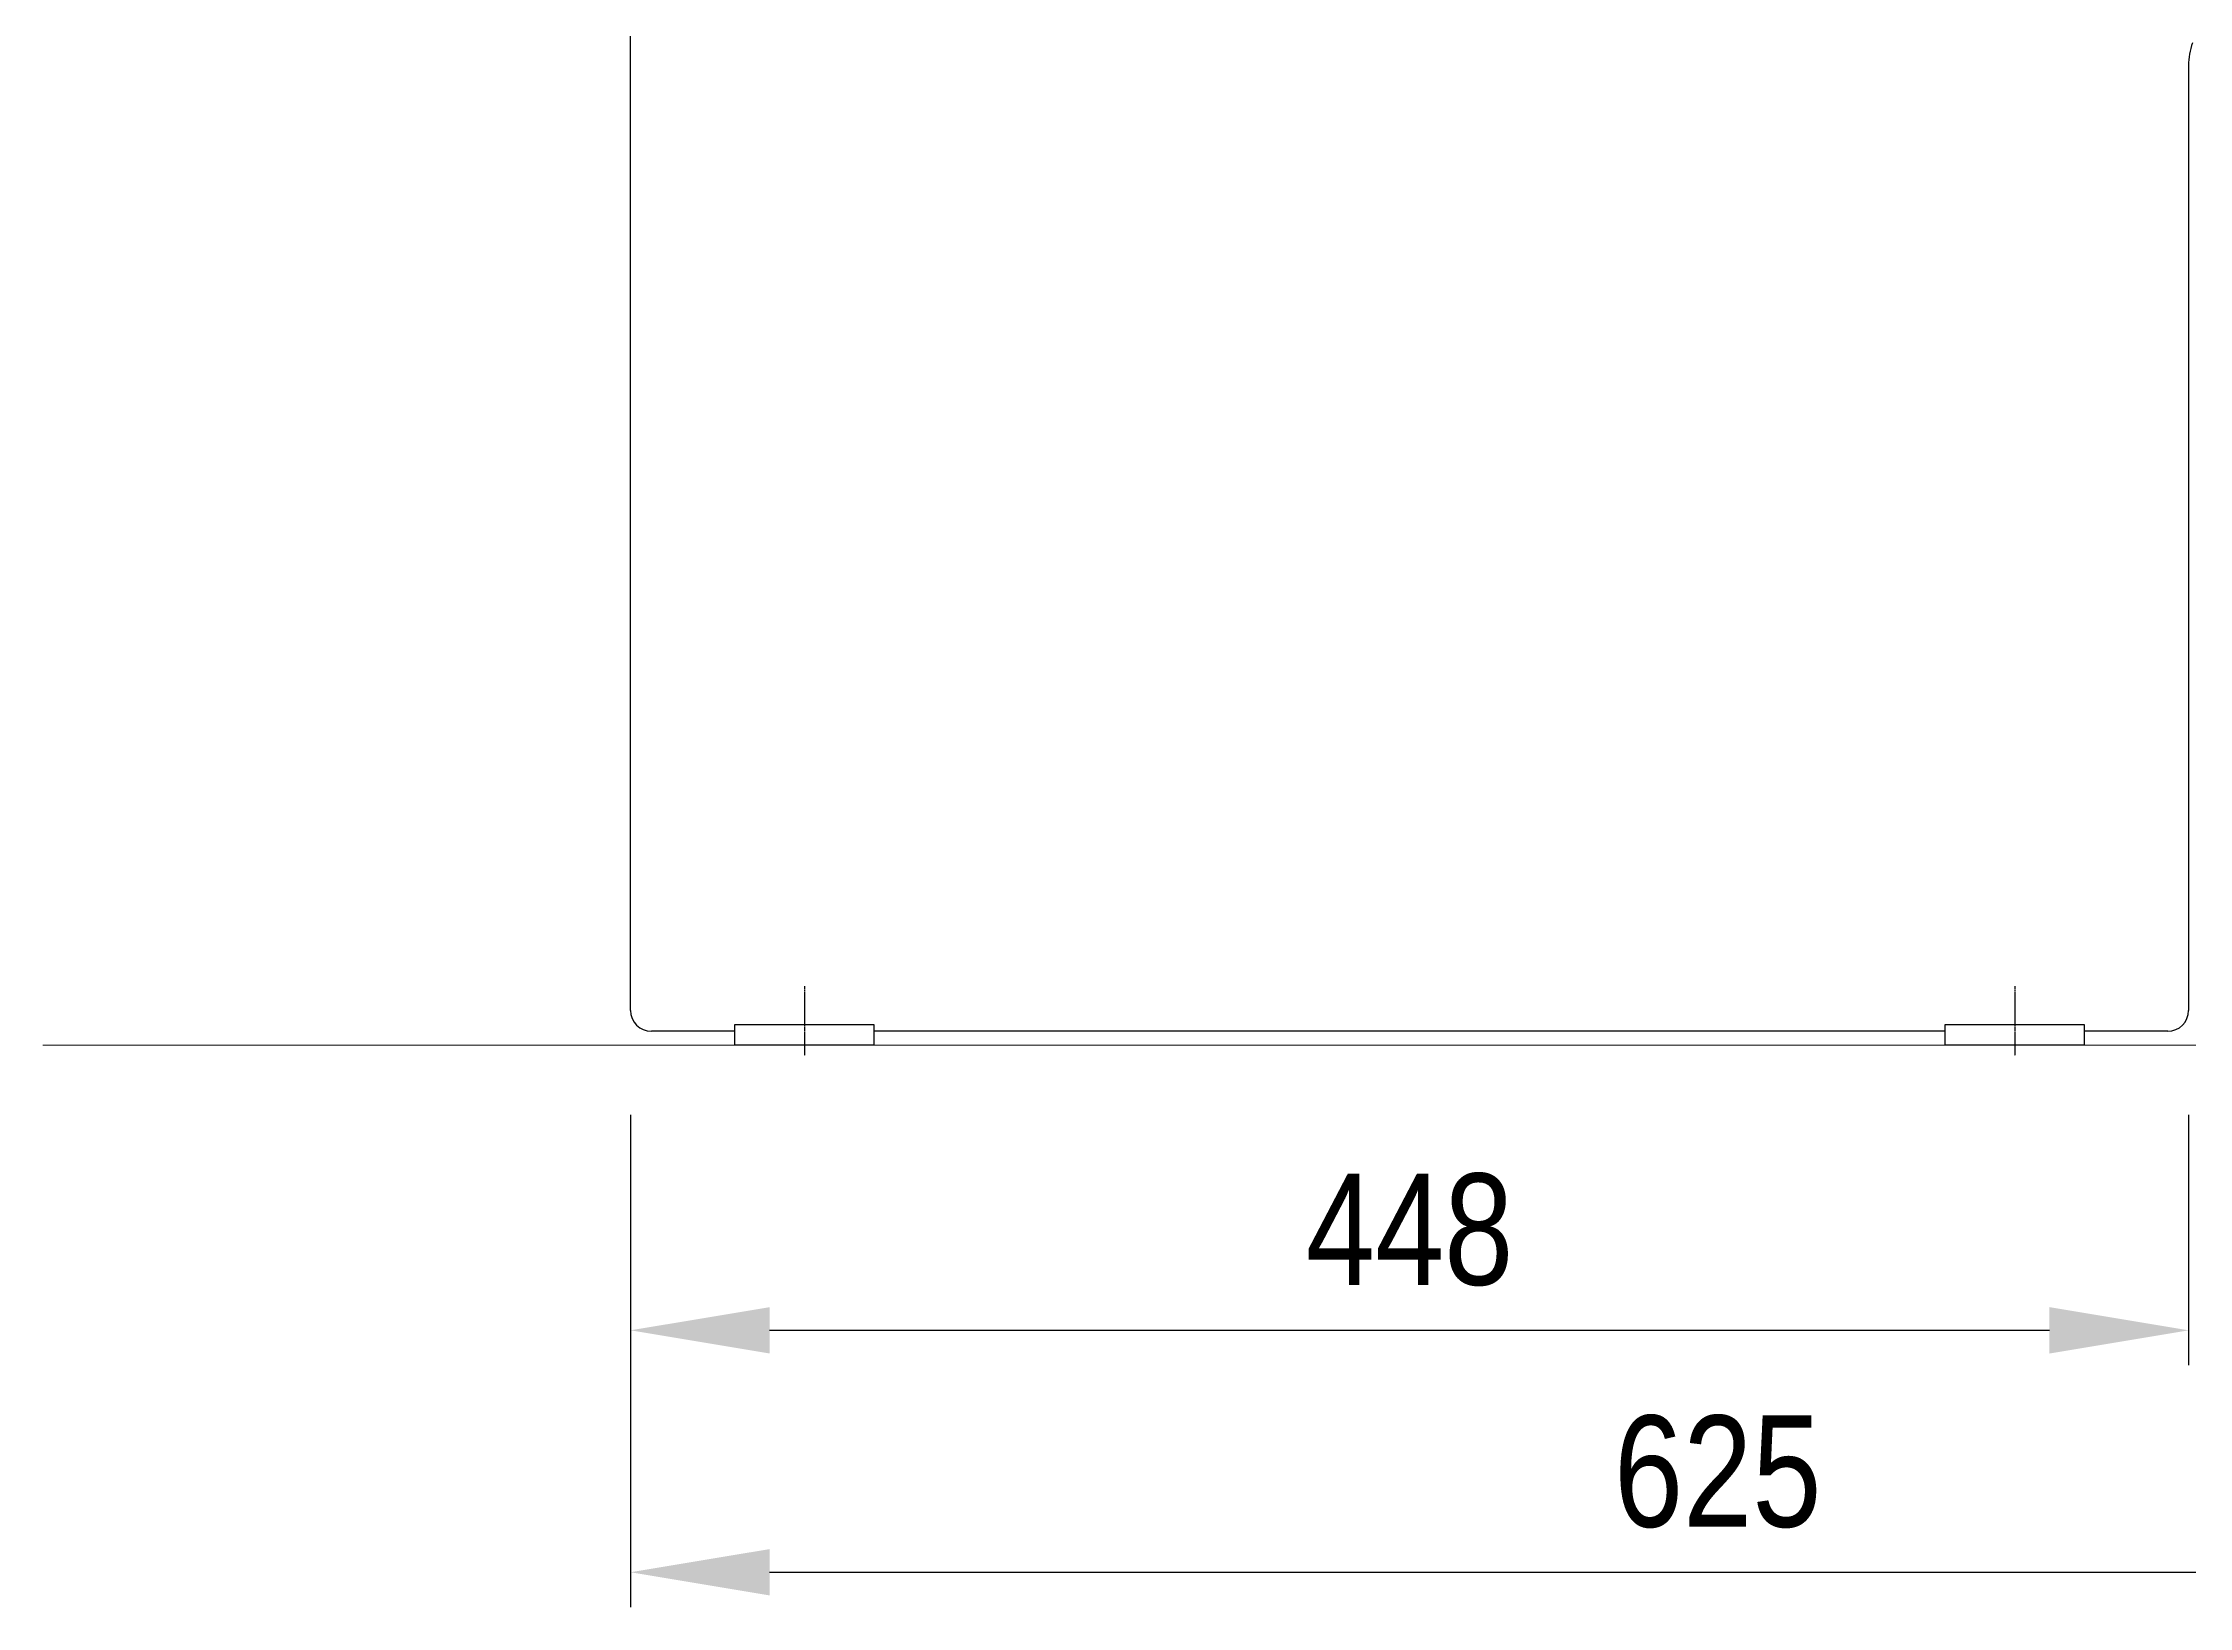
# Model space of a CAD drawing. Header units: millimetres. Extents: x 5064 to 11004, y 3085 to 7285.
# Drawn here: x 5626 to 6244, y 5849 to 6299 of the extents above; entities that cross this region are included whole.
import ezdxf

# ---------------------------------------------------------------- set-up
doc = ezdxf.new("R2010")
doc.units = ezdxf.units.MM
doc.header["$LTSCALE"] = 0.3
doc.linetypes.add('DashDot', pattern=[15, 9, -3, 0, -3])
doc.layers.add('POSTAVY ATD', color=8, linetype='Continuous')
doc.styles.add('SEACAD_Arial', font='arial.ttf', dxfattribs={"width": 0.8})
doc.dimstyles.new('ISO-25', dxfattribs={"dimtxt": 1.6, "dimasz": 2, "dimexe": 0.5, "dimexo": 1.5, "dimtad": 1, "dimdec": 0, "dimtxsty": 'SEACAD_Arial', "dimcen": 2, "dimadec": 0, "dimazin": 0, "dimtfac": 1, "dimtdec": 0, "dimtmove": 0, "dimatfit": 3, "dimfxl": 1, "dimarcsym": 0})

# ---------------------------------------------------------------- blocks, each defined once
blk = doc.blocks.new('*D135')
at = {"color": 0, "lineweight": -2, "transparency": 16777216}
for p, q in [((5795.4, 5990.45), (5795.4, 5918.5)), ((6243.4, 5990.45), (6243.4, 5918.5)), ((5835.4, 5928.5), (6203.4, 5928.5))]:
    blk.add_line(p, q, dxfattribs=at)
at = {"color": 0, "transparency": 16777216}
for points in [[(5835.4, 5935.16), (5835.4, 5921.83), (5795.4, 5928.5)], [(6203.4, 5935.16), (6203.4, 5921.83), (6243.4, 5928.5)]]:
    blk.add_solid(points, dxfattribs=at)
at = {"layer": 'Defpoints', "color": 0, "transparency": 16777216}
for p in [(5795.4, 6020.45), (6243.4, 6020.45), (6243.4, 5928.5)]:
    blk.add_point(p, dxfattribs=at)
at = {"color": 0, "transparency": 16777216, "insert": (6019.4, 5957.34), "char_height": 32, "attachment_point": 5, "style": 'SEACAD_Arial'}
blk.add_mtext('448', dxfattribs=at)
blk = doc.blocks.new('*D136')
at = {"color": 0, "lineweight": -2, "transparency": 16777216}
for p, q in [((6420.63, 6752.32), (6420.63, 5848.96)), ((5795.4, 5990.45), (5795.4, 5848.96)), ((5835.4, 5858.96), (6380.63, 5858.96))]:
    blk.add_line(p, q, dxfattribs=at)
at = {"color": 0, "transparency": 16777216}
for points in [[(5835.4, 5865.62), (5835.4, 5852.29), (5795.4, 5858.96)], [(6380.63, 5865.62), (6380.63, 5852.29), (6420.63, 5858.96)]]:
    blk.add_solid(points, dxfattribs=at)
at = {"layer": 'Defpoints', "color": 0, "transparency": 16777216}
for p in [(6420.63, 6782.32), (5795.4, 6020.45), (6420.63, 5858.96)]:
    blk.add_point(p, dxfattribs=at)
at = {"color": 0, "transparency": 16777216, "insert": (6108.01, 5887.79), "char_height": 32, "attachment_point": 5, "style": 'SEACAD_Arial'}
blk.add_mtext('625', dxfattribs=at)

msp = doc.modelspace()

# ---------------------------------------------------------------- linework, layer by layer
for p, q in [((5795.4, 6020.45), (5795.4, 6448.45)), ((6243.4, 6292.04), (6243.4, 6020.45)), ((5825.4, 6014.45), (5801.4, 6014.45)), ((6173.4, 6014.45), (5865.4, 6014.45)), ((6237.4, 6014.45), (6213.4, 6014.45))]:
    msp.add_line(p, q)
at = {"color": 0, "linetype": 'DashDot', "ltscale": 0.1}
for p, q in [((5845.4, 6027.45), (5845.4, 6007.45)), ((6193.4, 6027.45), (6193.4, 6007.45))]:
    msp.add_line(p, q, dxfattribs=at)
for points in [[(5865.4, 6010.45), (5825.4, 6010.45), (5825.4, 6016.45), (5865.4, 6016.45)], [(6213.4, 6010.45), (6173.4, 6010.45), (6173.4, 6016.45), (6213.4, 6016.45)]]:
    msp.add_lwpolyline(points, close=True)
for centre, radius, start, end in [((6262.4, 6292.04), 19, 160, 180), ((5801.4, 6020.45), 6, 180, 270), ((6237.4, 6020.45), 6, 270, 0)]:
    msp.add_arc(centre, radius, start, end)
at = {"layer": 'POSTAVY ATD', "lineweight": 9}
msp.add_line((5626.43, 6010.45), (6383.53, 6010.45), dxfattribs=at)

# ---------------------------------------------------------------- dimensions: what is measured, and where the dimension line sits
for base, p2, picture, middle in [((6420.63, 5858.96), (6420.63, 6782.32), '*D136', (6108.01, 5887.79)), ((6243.4, 5928.5), (6243.4, 6020.45), '*D135', (6019.4, 5957.34))]:
    dim = msp.add_linear_dim(base=base, p1=(5795.4, 6020.45), p2=p2, dimstyle='ISO-25')
    dim.commit()
    dim.dimension.update_dxf_attribs({"geometry": picture, "text_midpoint": middle})

doc.saveas('drawing.dxf')
